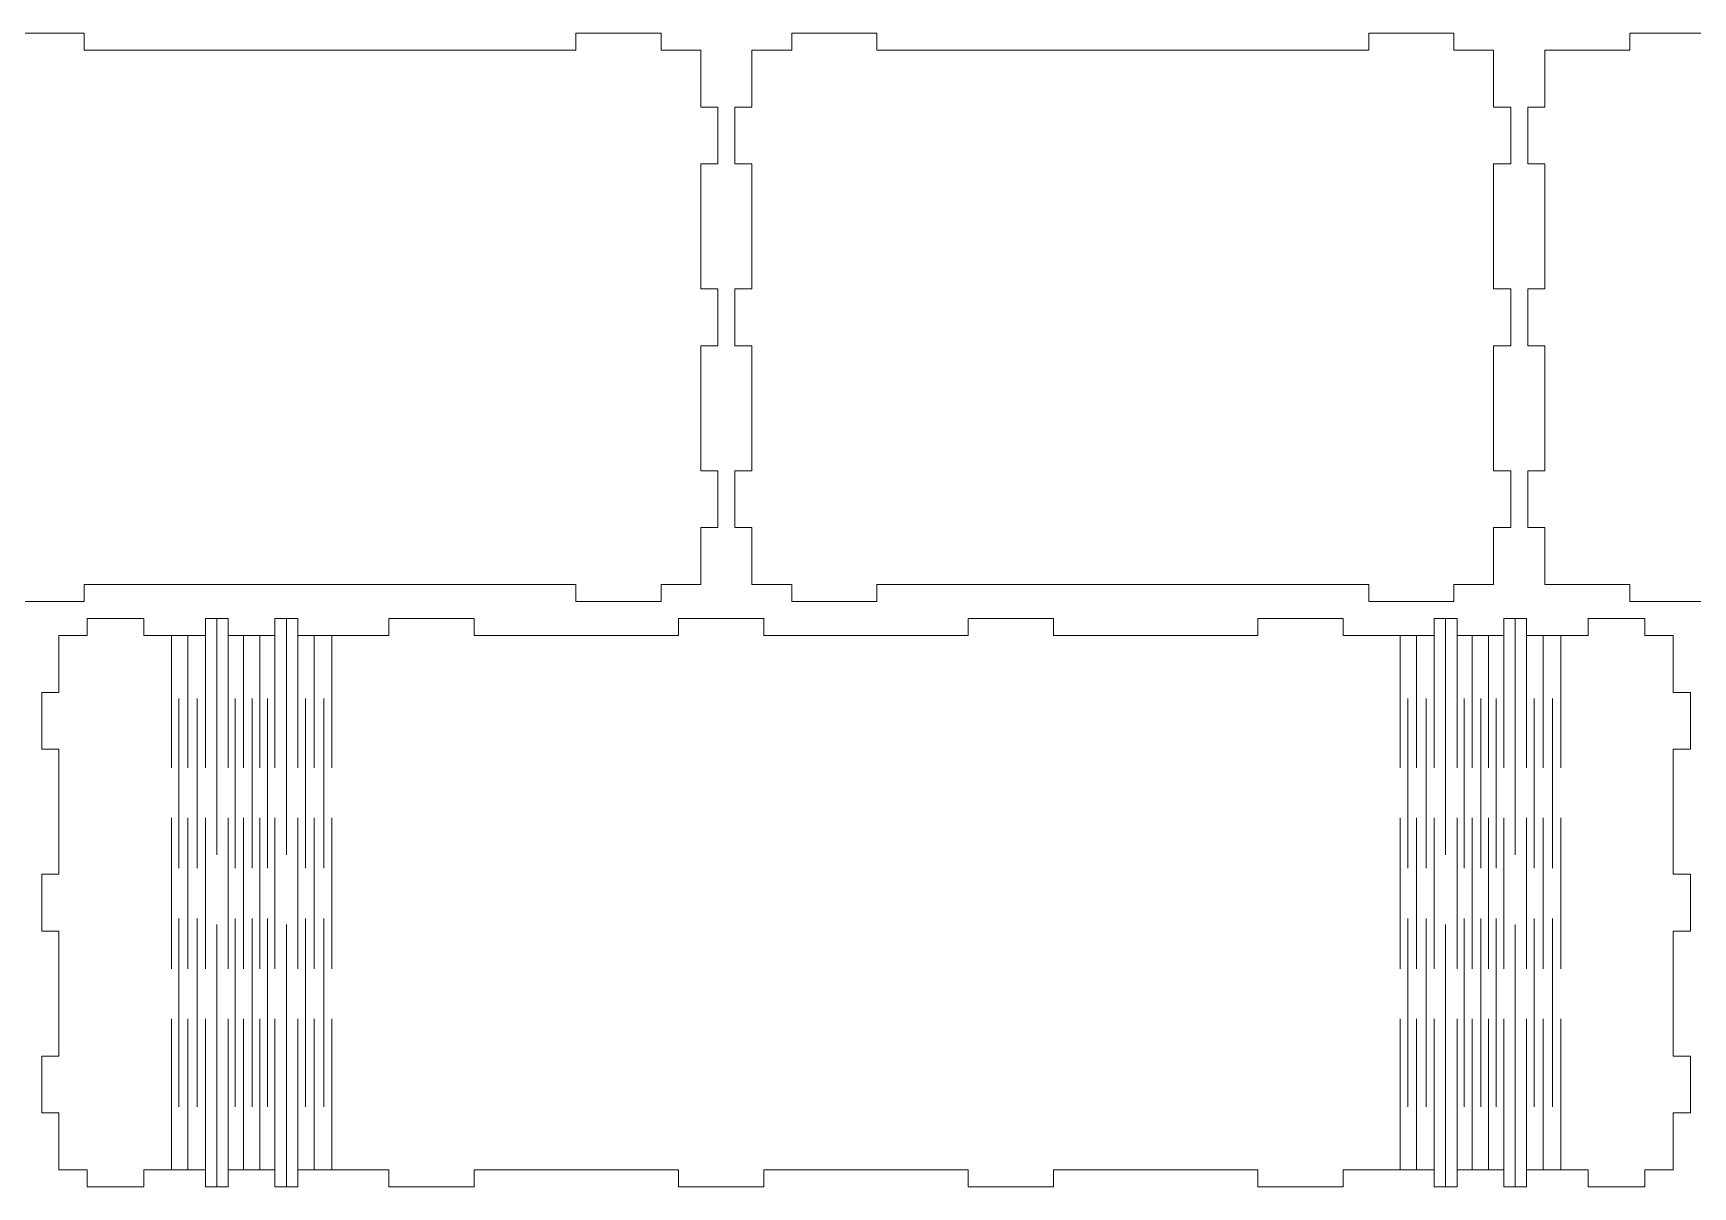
# Model space of a CAD drawing. Header units: millimetres. Extents: x -410 to 410, y -631 to 631.
# Drawn here: x -117.9 to 174.3, y -631.1 to -428.1 of the extents above; entities that cross this region are included whole.
import ezdxf

# ---------------------------------------------------------------- set-up
doc = ezdxf.new("R2010")
doc.units = ezdxf.units.MM
doc.header["$MEASUREMENT"] = 0
doc.layers.add('Camada 1', color=7, linetype='Continuous')

msp = doc.modelspace()

# ---------------------------------------------------------------- linework, layer by layer
at = {"layer": 'Camada 1', "color": 250, "lineweight": 20}
for points, knots in [([(-0.3744, -473.1082), (-0.3744, -473.1082), (-0.3744, -451.1082), (-0.3744, -451.1082), (-0.3744, -451.1082), (-0.3744, -451.1082), (2.6256, -451.1082), (2.6256, -451.1082), (2.6256, -451.1082), (2.6256, -451.1082), (2.6256, -441.1082), (2.6256, -441.1082), (2.6256, -441.1082), (2.6256, -441.1082), (-0.3744, -441.1082), (-0.3744, -441.1082), (-0.3744, -441.1082), (-0.3744, -441.1082), (-0.3744, -431.1082), (-0.3744, -431.1082), (-0.3744, -431.1082), (-0.3744, -431.1082), (-7.3744, -431.1082), (-7.3744, -431.1082), (-7.3744, -431.1082), (-7.3744, -431.1082), (-7.3744, -428.1082), (-7.3744, -428.1082), (-7.3744, -428.1082), (-7.3744, -428.1082), (-22.3744, -428.1082), (-22.3744, -428.1082), (-22.3744, -428.1082), (-22.3744, -428.1082), (-22.3744, -431.1082), (-22.3744, -431.1082), (-22.3744, -431.1082), (-22.3744, -431.1082), (-108.9544, -431.1082), (-108.9544, -431.1082), (-108.9544, -431.1082), (-108.9544, -431.1082), (-108.9544, -428.1082), (-108.9544, -428.1082), (-108.9544, -428.1082), (-108.9544, -428.1082), (-123.9544, -428.1082), (-123.9544, -428.1082), (-123.9544, -428.1082), (-123.9544, -428.1082), (-123.9544, -431.1082), (-123.9544, -431.1082), (-123.9544, -431.1082), (-123.9544, -431.1082), (-130.9544, -431.1082), (-130.9544, -431.1082), (-130.9544, -431.1082), (-130.9544, -431.1082), (-130.9544, -441.1082), (-130.9544, -441.1082), (-130.9544, -441.1082), (-130.9544, -441.1082), (-133.9544, -441.1082), (-133.9544, -441.1082), (-133.9544, -441.1082), (-133.9544, -441.1082), (-133.9544, -451.1082), (-133.9544, -451.1082), (-133.9544, -451.1082), (-133.9544, -451.1082), (-130.9544, -451.1082), (-130.9544, -451.1082), (-130.9544, -451.1082), (-130.9544, -451.1082), (-130.9544, -473.1082), (-130.9544, -473.1082), (-130.9544, -473.1082), (-130.9544, -473.1082), (-133.9544, -473.1082), (-133.9544, -473.1082), (-133.9544, -473.1082), (-133.9544, -473.1082), (-133.9544, -483.1082), (-133.9544, -483.1082), (-133.9544, -483.1082), (-133.9544, -483.1082), (-130.9544, -483.1082), (-130.9544, -483.1082), (-130.9544, -483.1082), (-130.9544, -483.1082), (-130.9544, -505.1082), (-130.9544, -505.1082), (-130.9544, -505.1082), (-130.9544, -505.1082), (-133.9544, -505.1082), (-133.9544, -505.1082), (-133.9544, -505.1082), (-133.9544, -505.1082), (-133.9544, -515.1082), (-133.9544, -515.1082), (-133.9544, -515.1082), (-133.9544, -515.1082), (-130.9544, -515.1082), (-130.9544, -515.1082), (-130.9544, -515.1082), (-130.9544, -515.1082), (-130.9544, -525.1082), (-130.9544, -525.1082), (-130.9544, -525.1082), (-130.9544, -525.1082), (-123.9544, -525.1082), (-123.9544, -525.1082), (-123.9544, -525.1082), (-123.9544, -525.1082), (-123.9544, -528.1082), (-123.9544, -528.1082), (-123.9544, -528.1082), (-123.9544, -528.1082), (-108.9544, -528.1082), (-108.9544, -528.1082), (-108.9544, -528.1082), (-108.9544, -528.1082), (-108.9544, -525.1082), (-108.9544, -525.1082), (-108.9544, -525.1082), (-108.9544, -525.1082), (-22.3744, -525.1082), (-22.3744, -525.1082), (-22.3744, -525.1082), (-22.3744, -525.1082), (-22.3744, -528.1082), (-22.3744, -528.1082), (-22.3744, -528.1082), (-22.3744, -528.1082), (-7.3744, -528.1082), (-7.3744, -528.1082), (-7.3744, -528.1082), (-7.3744, -528.1082), (-7.3744, -525.1082), (-7.3744, -525.1082), (-7.3744, -525.1082), (-7.3744, -525.1082), (-0.3744, -525.1082), (-0.3744, -525.1082), (-0.3744, -525.1082), (-0.3744, -525.1082), (-0.3744, -515.1082), (-0.3744, -515.1082), (-0.3744, -515.1082), (-0.3744, -515.1082), (2.6256, -515.1082), (2.6256, -515.1082), (2.6256, -515.1082), (2.6256, -515.1082), (2.6256, -505.1082), (2.6256, -505.1082), (2.6256, -505.1082), (2.6256, -505.1082), (-0.3744, -505.1082), (-0.3744, -505.1082), (-0.3744, -505.1082), (-0.3744, -505.1082), (-0.3744, -483.1082), (-0.3744, -483.1082), (-0.3744, -483.1082), (-0.3744, -483.1082), (2.6256, -483.1082), (2.6256, -483.1082), (2.6256, -483.1082), (2.6256, -483.1082), (2.6256, -473.1082), (2.6256, -473.1082), (2.6256, -473.1082), (2.6256, -473.1082), (-0.3744, -473.1082), (-0.3744, -473.1082)], [0, 0, 0, 0, 0.02222222, 0.02222222, 0.02222222, 0.02222222, 0.04444444, 0.04444444, 0.04444444, 0.04444444, 0.06666667, 0.06666667, 0.06666667, 0.06666667, 0.08888889, 0.08888889, 0.08888889, 0.08888889, 0.11111111, 0.11111111, 0.11111111, 0.11111111, 0.13333333, 0.13333333, 0.13333333, 0.13333333, 0.15555556, 0.15555556, 0.15555556, 0.15555556, 0.17777778, 0.17777778, 0.17777778, 0.17777778, 0.2, 0.2, 0.2, 0.2, 0.22222222, 0.22222222, 0.22222222, 0.22222222, 0.24444444, 0.24444444, 0.24444444, 0.24444444, 0.26666667, 0.26666667, 0.26666667, 0.26666667, 0.28888889, 0.28888889, 0.28888889, 0.28888889, 0.31111111, 0.31111111, 0.31111111, 0.31111111, 0.33333333, 0.33333333, 0.33333333, 0.33333333, 0.35555556, 0.35555556, 0.35555556, 0.35555556, 0.37777778, 0.37777778, 0.37777778, 0.37777778, 0.4, 0.4, 0.4, 0.4, 0.42222222, 0.42222222, 0.42222222, 0.42222222, 0.44444444, 0.44444444, 0.44444444, 0.44444444, 0.46666667, 0.46666667, 0.46666667, 0.46666667, 0.48888889, 0.48888889, 0.48888889, 0.48888889, 0.51111111, 0.51111111, 0.51111111, 0.51111111, 0.53333333, 0.53333333, 0.53333333, 0.53333333, 0.55555556, 0.55555556, 0.55555556, 0.55555556, 0.57777778, 0.57777778, 0.57777778, 0.57777778, 0.6, 0.6, 0.6, 0.6, 0.62222222, 0.62222222, 0.62222222, 0.62222222, 0.64444444, 0.64444444, 0.64444444, 0.64444444, 0.66666667, 0.66666667, 0.66666667, 0.66666667, 0.68888889, 0.68888889, 0.68888889, 0.68888889, 0.71111111, 0.71111111, 0.71111111, 0.71111111, 0.73333333, 0.73333333, 0.73333333, 0.73333333, 0.75555556, 0.75555556, 0.75555556, 0.75555556, 0.77777778, 0.77777778, 0.77777778, 0.77777778, 0.8, 0.8, 0.8, 0.8, 0.82222222, 0.82222222, 0.82222222, 0.82222222, 0.84444444, 0.84444444, 0.84444444, 0.84444444, 0.86666667, 0.86666667, 0.86666667, 0.86666667, 0.88888889, 0.88888889, 0.88888889, 0.88888889, 0.91111111, 0.91111111, 0.91111111, 0.91111111, 0.93333333, 0.93333333, 0.93333333, 0.93333333, 0.95555556, 0.95555556, 0.95555556, 0.95555556, 1, 1, 1, 1]), ([(8.6256, -473.1082), (8.6256, -473.1082), (8.6256, -451.1082), (8.6256, -451.1082), (8.6256, -451.1082), (8.6256, -451.1082), (5.6256, -451.1082), (5.6256, -451.1082), (5.6256, -451.1082), (5.6256, -451.1082), (5.6256, -441.1082), (5.6256, -441.1082), (5.6256, -441.1082), (5.6256, -441.1082), (8.6256, -441.1082), (8.6256, -441.1082), (8.6256, -441.1082), (8.6256, -441.1082), (8.6256, -431.1082), (8.6256, -431.1082), (8.6256, -431.1082), (8.6256, -431.1082), (15.6256, -431.1082), (15.6256, -431.1082), (15.6256, -431.1082), (15.6256, -431.1082), (15.6256, -428.1082), (15.6256, -428.1082), (15.6256, -428.1082), (15.6256, -428.1082), (30.6256, -428.1082), (30.6256, -428.1082), (30.6256, -428.1082), (30.6256, -428.1082), (30.6256, -431.1082), (30.6256, -431.1082), (30.6256, -431.1082), (30.6256, -431.1082), (117.2056, -431.1082), (117.2056, -431.1082), (117.2056, -431.1082), (117.2056, -431.1082), (117.2056, -428.1082), (117.2056, -428.1082), (117.2056, -428.1082), (117.2056, -428.1082), (132.2056, -428.1082), (132.2056, -428.1082), (132.2056, -428.1082), (132.2056, -428.1082), (132.2056, -431.1082), (132.2056, -431.1082), (132.2056, -431.1082), (132.2056, -431.1082), (139.2056, -431.1082), (139.2056, -431.1082), (139.2056, -431.1082), (139.2056, -431.1082), (139.2056, -441.1082), (139.2056, -441.1082), (139.2056, -441.1082), (139.2056, -441.1082), (142.2056, -441.1082), (142.2056, -441.1082), (142.2056, -441.1082), (142.2056, -441.1082), (142.2056, -451.1082), (142.2056, -451.1082), (142.2056, -451.1082), (142.2056, -451.1082), (139.2056, -451.1082), (139.2056, -451.1082), (139.2056, -451.1082), (139.2056, -451.1082), (139.2056, -473.1082), (139.2056, -473.1082), (139.2056, -473.1082), (139.2056, -473.1082), (142.2056, -473.1082), (142.2056, -473.1082), (142.2056, -473.1082), (142.2056, -473.1082), (142.2056, -483.1082), (142.2056, -483.1082), (142.2056, -483.1082), (142.2056, -483.1082), (139.2056, -483.1082), (139.2056, -483.1082), (139.2056, -483.1082), (139.2056, -483.1082), (139.2056, -505.1082), (139.2056, -505.1082), (139.2056, -505.1082), (139.2056, -505.1082), (142.2056, -505.1082), (142.2056, -505.1082), (142.2056, -505.1082), (142.2056, -505.1082), (142.2056, -515.1082), (142.2056, -515.1082), (142.2056, -515.1082), (142.2056, -515.1082), (139.2056, -515.1082), (139.2056, -515.1082), (139.2056, -515.1082), (139.2056, -515.1082), (139.2056, -525.1082), (139.2056, -525.1082), (139.2056, -525.1082), (139.2056, -525.1082), (132.2056, -525.1082), (132.2056, -525.1082), (132.2056, -525.1082), (132.2056, -525.1082), (132.2056, -528.1082), (132.2056, -528.1082), (132.2056, -528.1082), (132.2056, -528.1082), (117.2056, -528.1082), (117.2056, -528.1082), (117.2056, -528.1082), (117.2056, -528.1082), (117.2056, -525.1082), (117.2056, -525.1082), (117.2056, -525.1082), (117.2056, -525.1082), (30.6256, -525.1082), (30.6256, -525.1082), (30.6256, -525.1082), (30.6256, -525.1082), (30.6256, -528.1082), (30.6256, -528.1082), (30.6256, -528.1082), (30.6256, -528.1082), (15.6256, -528.1082), (15.6256, -528.1082), (15.6256, -528.1082), (15.6256, -528.1082), (15.6256, -525.1082), (15.6256, -525.1082), (15.6256, -525.1082), (15.6256, -525.1082), (8.6256, -525.1082), (8.6256, -525.1082), (8.6256, -525.1082), (8.6256, -525.1082), (8.6256, -515.1082), (8.6256, -515.1082), (8.6256, -515.1082), (8.6256, -515.1082), (5.6256, -515.1082), (5.6256, -515.1082), (5.6256, -515.1082), (5.6256, -515.1082), (5.6256, -505.1082), (5.6256, -505.1082), (5.6256, -505.1082), (5.6256, -505.1082), (8.6256, -505.1082), (8.6256, -505.1082), (8.6256, -505.1082), (8.6256, -505.1082), (8.6256, -483.1082), (8.6256, -483.1082), (8.6256, -483.1082), (8.6256, -483.1082), (5.6256, -483.1082), (5.6256, -483.1082), (5.6256, -483.1082), (5.6256, -483.1082), (5.6256, -473.1082), (5.6256, -473.1082), (5.6256, -473.1082), (5.6256, -473.1082), (8.6256, -473.1082), (8.6256, -473.1082)], [0, 0, 0, 0, 0.02222222, 0.02222222, 0.02222222, 0.02222222, 0.04444444, 0.04444444, 0.04444444, 0.04444444, 0.06666667, 0.06666667, 0.06666667, 0.06666667, 0.08888889, 0.08888889, 0.08888889, 0.08888889, 0.11111111, 0.11111111, 0.11111111, 0.11111111, 0.13333333, 0.13333333, 0.13333333, 0.13333333, 0.15555556, 0.15555556, 0.15555556, 0.15555556, 0.17777778, 0.17777778, 0.17777778, 0.17777778, 0.2, 0.2, 0.2, 0.2, 0.22222222, 0.22222222, 0.22222222, 0.22222222, 0.24444444, 0.24444444, 0.24444444, 0.24444444, 0.26666667, 0.26666667, 0.26666667, 0.26666667, 0.28888889, 0.28888889, 0.28888889, 0.28888889, 0.31111111, 0.31111111, 0.31111111, 0.31111111, 0.33333333, 0.33333333, 0.33333333, 0.33333333, 0.35555556, 0.35555556, 0.35555556, 0.35555556, 0.37777778, 0.37777778, 0.37777778, 0.37777778, 0.4, 0.4, 0.4, 0.4, 0.42222222, 0.42222222, 0.42222222, 0.42222222, 0.44444444, 0.44444444, 0.44444444, 0.44444444, 0.46666667, 0.46666667, 0.46666667, 0.46666667, 0.48888889, 0.48888889, 0.48888889, 0.48888889, 0.51111111, 0.51111111, 0.51111111, 0.51111111, 0.53333333, 0.53333333, 0.53333333, 0.53333333, 0.55555556, 0.55555556, 0.55555556, 0.55555556, 0.57777778, 0.57777778, 0.57777778, 0.57777778, 0.6, 0.6, 0.6, 0.6, 0.62222222, 0.62222222, 0.62222222, 0.62222222, 0.64444444, 0.64444444, 0.64444444, 0.64444444, 0.66666667, 0.66666667, 0.66666667, 0.66666667, 0.68888889, 0.68888889, 0.68888889, 0.68888889, 0.71111111, 0.71111111, 0.71111111, 0.71111111, 0.73333333, 0.73333333, 0.73333333, 0.73333333, 0.75555556, 0.75555556, 0.75555556, 0.75555556, 0.77777778, 0.77777778, 0.77777778, 0.77777778, 0.8, 0.8, 0.8, 0.8, 0.82222222, 0.82222222, 0.82222222, 0.82222222, 0.84444444, 0.84444444, 0.84444444, 0.84444444, 0.86666667, 0.86666667, 0.86666667, 0.86666667, 0.88888889, 0.88888889, 0.88888889, 0.88888889, 0.91111111, 0.91111111, 0.91111111, 0.91111111, 0.93333333, 0.93333333, 0.93333333, 0.93333333, 0.95555556, 0.95555556, 0.95555556, 0.95555556, 1, 1, 1, 1]), ([(183.2056, -525.1082), (183.2056, -525.1082), (219.201, -525.1082), (219.201, -525.1082), (219.201, -525.1082), (219.201, -525.1082), (219.201, -528.1082), (219.201, -528.1082), (219.201, -528.1082), (219.201, -528.1082), (239.201, -528.1082), (239.201, -528.1082), (239.201, -528.1082), (239.201, -528.1082), (239.201, -525.1082), (239.201, -525.1082), (239.201, -525.1082), (239.201, -525.1082), (254.201, -525.1082), (254.201, -525.1082), (254.201, -525.1082), (254.201, -525.1082), (254.201, -431.1082), (254.201, -431.1082), (254.201, -431.1082), (254.201, -431.1082), (239.201, -431.1082), (239.201, -431.1082), (239.201, -431.1082), (239.201, -431.1082), (239.201, -428.1082), (239.201, -428.1082), (239.201, -428.1082), (239.201, -428.1082), (219.201, -428.1082), (219.201, -428.1082), (219.201, -428.1082), (219.201, -428.1082), (219.201, -431.1082), (219.201, -431.1082), (219.201, -431.1082), (219.201, -431.1082), (183.2056, -431.1082), (183.2056, -431.1082), (183.2056, -431.1082), (183.2056, -431.1082), (183.2056, -428.1082), (183.2056, -428.1082), (183.2056, -428.1082), (183.2056, -428.1082), (163.2056, -428.1082), (163.2056, -428.1082), (163.2056, -428.1082), (163.2056, -428.1082), (163.2056, -431.1082), (163.2056, -431.1082), (163.2056, -431.1082), (163.2056, -431.1082), (148.2056, -431.1082), (148.2056, -431.1082), (148.2056, -431.1082), (148.2056, -431.1082), (148.2056, -441.1082), (148.2056, -441.1082), (148.2056, -441.1082), (148.2056, -441.1082), (145.2056, -441.1082), (145.2056, -441.1082), (145.2056, -441.1082), (145.2056, -441.1082), (145.2056, -451.1082), (145.2056, -451.1082), (145.2056, -451.1082), (145.2056, -451.1082), (148.2056, -451.1082), (148.2056, -451.1082), (148.2056, -451.1082), (148.2056, -451.1082), (148.2056, -473.1082), (148.2056, -473.1082), (148.2056, -473.1082), (148.2056, -473.1082), (145.2056, -473.1082), (145.2056, -473.1082), (145.2056, -473.1082), (145.2056, -473.1082), (145.2056, -483.1082), (145.2056, -483.1082), (145.2056, -483.1082), (145.2056, -483.1082), (148.2056, -483.1082), (148.2056, -483.1082), (148.2056, -483.1082), (148.2056, -483.1082), (148.2056, -505.1082), (148.2056, -505.1082), (148.2056, -505.1082), (148.2056, -505.1082), (145.2056, -505.1082), (145.2056, -505.1082), (145.2056, -505.1082), (145.2056, -505.1082), (145.2056, -515.1082), (145.2056, -515.1082), (145.2056, -515.1082), (145.2056, -515.1082), (148.2056, -515.1082), (148.2056, -515.1082), (148.2056, -515.1082), (148.2056, -515.1082), (148.2056, -525.1082), (148.2056, -525.1082), (148.2056, -525.1082), (148.2056, -525.1082), (163.2056, -525.1082), (163.2056, -525.1082), (163.2056, -525.1082), (163.2056, -525.1082), (163.2056, -528.1082), (163.2056, -528.1082), (163.2056, -528.1082), (163.2056, -528.1082), (183.2056, -528.1082), (183.2056, -528.1082), (183.2056, -528.1082), (183.2056, -528.1082), (183.2056, -525.1082), (183.2056, -525.1082)], [0, 0, 0, 0, 0.03030303, 0.03030303, 0.03030303, 0.03030303, 0.06060606, 0.06060606, 0.06060606, 0.06060606, 0.09090909, 0.09090909, 0.09090909, 0.09090909, 0.12121212, 0.12121212, 0.12121212, 0.12121212, 0.15151515, 0.15151515, 0.15151515, 0.15151515, 0.18181818, 0.18181818, 0.18181818, 0.18181818, 0.21212121, 0.21212121, 0.21212121, 0.21212121, 0.24242424, 0.24242424, 0.24242424, 0.24242424, 0.27272727, 0.27272727, 0.27272727, 0.27272727, 0.3030303, 0.3030303, 0.3030303, 0.3030303, 0.33333333, 0.33333333, 0.33333333, 0.33333333, 0.36363636, 0.36363636, 0.36363636, 0.36363636, 0.39393939, 0.39393939, 0.39393939, 0.39393939, 0.42424242, 0.42424242, 0.42424242, 0.42424242, 0.45454545, 0.45454545, 0.45454545, 0.45454545, 0.48484848, 0.48484848, 0.48484848, 0.48484848, 0.51515152, 0.51515152, 0.51515152, 0.51515152, 0.54545455, 0.54545455, 0.54545455, 0.54545455, 0.57575758, 0.57575758, 0.57575758, 0.57575758, 0.60606061, 0.60606061, 0.60606061, 0.60606061, 0.63636364, 0.63636364, 0.63636364, 0.63636364, 0.66666667, 0.66666667, 0.66666667, 0.66666667, 0.6969697, 0.6969697, 0.6969697, 0.6969697, 0.72727273, 0.72727273, 0.72727273, 0.72727273, 0.75757576, 0.75757576, 0.75757576, 0.75757576, 0.78787879, 0.78787879, 0.78787879, 0.78787879, 0.81818182, 0.81818182, 0.81818182, 0.81818182, 0.84848485, 0.84848485, 0.84848485, 0.84848485, 0.87878788, 0.87878788, 0.87878788, 0.87878788, 0.90909091, 0.90909091, 0.90909091, 0.90909091, 0.93939394, 0.93939394, 0.93939394, 0.93939394, 1, 1, 1, 1]), ([(-113.4334, -544.1082), (-113.4334, -544.1082), (-113.4334, -534.1082), (-113.4334, -534.1082), (-113.4334, -534.1082), (-113.4334, -534.1082), (-108.4334, -534.1082), (-108.4334, -534.1082), (-108.4334, -534.1082), (-108.4334, -534.1082), (-108.4334, -531.1082), (-108.4334, -531.1082), (-108.4334, -531.1082), (-108.4334, -531.1082), (-98.4334, -531.1082), (-98.4334, -531.1082), (-98.4334, -531.1082), (-98.4334, -531.1082), (-98.4334, -534.1082), (-98.4334, -534.1082), (-98.4334, -534.1082), (-98.4334, -534.1082), (-87.6031, -534.1082), (-87.6031, -534.1082), (-87.6031, -534.1082), (-87.6031, -534.1082), (-87.6031, -531.1082), (-87.6031, -531.1082), (-87.6031, -531.1082), (-87.6031, -531.1082), (-83.5837, -531.1082), (-83.5837, -531.1082), (-83.5837, -531.1082), (-83.5837, -531.1082), (-83.5837, -534.1082), (-83.5837, -534.1082), (-83.5837, -534.1082), (-83.5837, -534.1082), (-75.3594, -534.1082), (-75.3594, -534.1082), (-75.3594, -534.1082), (-75.3594, -534.1082), (-75.3594, -531.1082), (-75.3594, -531.1082), (-75.3594, -531.1082), (-75.3594, -531.1082), (-71.34, -531.1082), (-71.34, -531.1082), (-71.34, -531.1082), (-71.34, -531.1082), (-71.34, -534.1082), (-71.34, -534.1082), (-71.34, -534.1082), (-71.34, -534.1082), (-55.2951, -534.1082), (-55.2951, -534.1082), (-55.2951, -534.1082), (-55.2951, -534.1082), (-55.2951, -531.1082), (-55.2951, -531.1082), (-55.2951, -531.1082), (-55.2951, -531.1082), (-40.2951, -531.1082), (-40.2951, -531.1082), (-40.2951, -531.1082), (-40.2951, -531.1082), (-40.2951, -534.1082), (-40.2951, -534.1082), (-40.2951, -534.1082), (-40.2951, -534.1082), (-4.2951, -534.1082), (-4.2951, -534.1082), (-4.2951, -534.1082), (-4.2951, -534.1082), (-4.2951, -531.1082), (-4.2951, -531.1082), (-4.2951, -531.1082), (-4.2951, -531.1082), (10.7049, -531.1082), (10.7049, -531.1082), (10.7049, -531.1082), (10.7049, -531.1082), (10.7049, -534.1082), (10.7049, -534.1082), (10.7049, -534.1082), (10.7049, -534.1082), (46.7049, -534.1082), (46.7049, -534.1082), (46.7049, -534.1082), (46.7049, -534.1082), (46.7049, -531.1082), (46.7049, -531.1082), (46.7049, -531.1082), (46.7049, -531.1082), (61.7049, -531.1082), (61.7049, -531.1082), (61.7049, -531.1082), (61.7049, -531.1082), (61.7049, -534.1082), (61.7049, -534.1082), (61.7049, -534.1082), (61.7049, -534.1082), (97.7049, -534.1082), (97.7049, -534.1082), (97.7049, -534.1082), (97.7049, -534.1082), (97.7049, -531.1082), (97.7049, -531.1082), (97.7049, -531.1082), (97.7049, -531.1082), (112.7049, -531.1082), (112.7049, -531.1082), (112.7049, -531.1082), (112.7049, -531.1082), (112.7049, -534.1082), (112.7049, -534.1082), (112.7049, -534.1082), (112.7049, -534.1082), (128.7498, -534.1082), (128.7498, -534.1082), (128.7498, -534.1082), (128.7498, -534.1082), (128.7498, -531.1082), (128.7498, -531.1082), (128.7498, -531.1082), (128.7498, -531.1082), (132.7692, -531.1082), (132.7692, -531.1082), (132.7692, -531.1082), (132.7692, -531.1082), (132.7692, -534.1082), (132.7692, -534.1082), (132.7692, -534.1082), (132.7692, -534.1082), (140.9935, -534.1082), (140.9935, -534.1082), (140.9935, -534.1082), (140.9935, -534.1082), (140.9935, -531.1082), (140.9935, -531.1082), (140.9935, -531.1082), (140.9935, -531.1082), (145.0129, -531.1082), (145.0129, -531.1082), (145.0129, -531.1082), (145.0129, -531.1082), (145.0129, -534.1082), (145.0129, -534.1082), (145.0129, -534.1082), (145.0129, -534.1082), (155.8432, -534.1082), (155.8432, -534.1082), (155.8432, -534.1082), (155.8432, -534.1082), (155.8432, -531.1082), (155.8432, -531.1082), (155.8432, -531.1082), (155.8432, -531.1082), (165.8432, -531.1082), (165.8432, -531.1082), (165.8432, -531.1082), (165.8432, -531.1082), (165.8432, -534.1082), (165.8432, -534.1082), (165.8432, -534.1082), (165.8432, -534.1082), (170.8432, -534.1082), (170.8432, -534.1082), (170.8432, -534.1082), (170.8432, -534.1082), (170.8432, -544.1082), (170.8432, -544.1082), (170.8432, -544.1082), (170.8432, -544.1082), (173.8432, -544.1082), (173.8432, -544.1082), (173.8432, -544.1082), (173.8432, -544.1082), (173.8432, -554.1082), (173.8432, -554.1082), (173.8432, -554.1082), (173.8432, -554.1082), (170.8432, -554.1082), (170.8432, -554.1082), (170.8432, -554.1082), (170.8432, -554.1082), (170.8432, -576.1082), (170.8432, -576.1082), (170.8432, -576.1082), (170.8432, -576.1082), (173.8432, -576.1082), (173.8432, -576.1082), (173.8432, -576.1082), (173.8432, -576.1082), (173.8432, -586.1082), (173.8432, -586.1082), (173.8432, -586.1082), (173.8432, -586.1082), (170.8432, -586.1082), (170.8432, -586.1082), (170.8432, -586.1082), (170.8432, -586.1082), (170.8432, -608.1082), (170.8432, -608.1082), (170.8432, -608.1082), (170.8432, -608.1082), (173.8432, -608.1082), (173.8432, -608.1082), (173.8432, -608.1082), (173.8432, -608.1082), (173.8432, -618.1082), (173.8432, -618.1082), (173.8432, -618.1082), (173.8432, -618.1082), (170.8432, -618.1082), (170.8432, -618.1082), (170.8432, -618.1082), (170.8432, -618.1082), (170.8432, -628.1082), (170.8432, -628.1082), (170.8432, -628.1082), (170.8432, -628.1082), (165.8432, -628.1082), (165.8432, -628.1082), (165.8432, -628.1082), (165.8432, -628.1082), (165.8432, -631.1082), (165.8432, -631.1082), (165.8432, -631.1082), (165.8432, -631.1082), (155.8432, -631.1082), (155.8432, -631.1082), (155.8432, -631.1082), (155.8432, -631.1082), (155.8432, -628.1082), (155.8432, -628.1082), (155.8432, -628.1082), (155.8432, -628.1082), (145.0129, -628.1082), (145.0129, -628.1082), (145.0129, -628.1082), (145.0129, -628.1082), (145.0129, -631.1082), (145.0129, -631.1082), (145.0129, -631.1082), (145.0129, -631.1082), (140.9935, -631.1082), (140.9935, -631.1082), (140.9935, -631.1082), (140.9935, -631.1082), (140.9935, -628.1082), (140.9935, -628.1082), (140.9935, -628.1082), (140.9935, -628.1082), (132.7692, -628.1082), (132.7692, -628.1082), (132.7692, -628.1082), (132.7692, -628.1082), (132.7692, -631.1082), (132.7692, -631.1082), (132.7692, -631.1082), (132.7692, -631.1082), (128.7498, -631.1082), (128.7498, -631.1082), (128.7498, -631.1082), (128.7498, -631.1082), (128.7498, -628.1082), (128.7498, -628.1082), (128.7498, -628.1082), (128.7498, -628.1082), (112.7049, -628.1082), (112.7049, -628.1082), (112.7049, -628.1082), (112.7049, -628.1082), (112.7049, -631.1082), (112.7049, -631.1082), (112.7049, -631.1082), (112.7049, -631.1082), (97.7049, -631.1082), (97.7049, -631.1082), (97.7049, -631.1082), (97.7049, -631.1082), (97.7049, -628.1082), (97.7049, -628.1082), (97.7049, -628.1082), (97.7049, -628.1082), (61.7049, -628.1082), (61.7049, -628.1082), (61.7049, -628.1082), (61.7049, -628.1082), (61.7049, -631.1082), (61.7049, -631.1082), (61.7049, -631.1082), (61.7049, -631.1082), (46.7049, -631.1082), (46.7049, -631.1082), (46.7049, -631.1082), (46.7049, -631.1082), (46.7049, -628.1082), (46.7049, -628.1082), (46.7049, -628.1082), (46.7049, -628.1082), (10.7049, -628.1082), (10.7049, -628.1082), (10.7049, -628.1082), (10.7049, -628.1082), (10.7049, -631.1082), (10.7049, -631.1082), (10.7049, -631.1082), (10.7049, -631.1082), (-4.2951, -631.1082), (-4.2951, -631.1082), (-4.2951, -631.1082), (-4.2951, -631.1082), (-4.2951, -628.1082), (-4.2951, -628.1082), (-4.2951, -628.1082), (-4.2951, -628.1082), (-40.2951, -628.1082), (-40.2951, -628.1082), (-40.2951, -628.1082), (-40.2951, -628.1082), (-40.2951, -631.1082), (-40.2951, -631.1082), (-40.2951, -631.1082), (-40.2951, -631.1082), (-55.2951, -631.1082), (-55.2951, -631.1082), (-55.2951, -631.1082), (-55.2951, -631.1082), (-55.2951, -628.1082), (-55.2951, -628.1082), (-55.2951, -628.1082), (-55.2951, -628.1082), (-71.34, -628.1082), (-71.34, -628.1082), (-71.34, -628.1082), (-71.34, -628.1082), (-71.34, -631.1082), (-71.34, -631.1082), (-71.34, -631.1082), (-71.34, -631.1082), (-75.3594, -631.1082), (-75.3594, -631.1082), (-75.3594, -631.1082), (-75.3594, -631.1082), (-75.3594, -628.1082), (-75.3594, -628.1082), (-75.3594, -628.1082), (-75.3594, -628.1082), (-83.5837, -628.1082), (-83.5837, -628.1082), (-83.5837, -628.1082), (-83.5837, -628.1082), (-83.5837, -631.1082), (-83.5837, -631.1082), (-83.5837, -631.1082), (-83.5837, -631.1082), (-87.6031, -631.1082), (-87.6031, -631.1082), (-87.6031, -631.1082), (-87.6031, -631.1082), (-87.6031, -628.1082), (-87.6031, -628.1082), (-87.6031, -628.1082), (-87.6031, -628.1082), (-98.4334, -628.1082), (-98.4334, -628.1082), (-98.4334, -628.1082), (-98.4334, -628.1082), (-98.4334, -631.1082), (-98.4334, -631.1082), (-98.4334, -631.1082), (-98.4334, -631.1082), (-108.4334, -631.1082), (-108.4334, -631.1082), (-108.4334, -631.1082), (-108.4334, -631.1082), (-108.4334, -628.1082), (-108.4334, -628.1082), (-108.4334, -628.1082), (-108.4334, -628.1082), (-113.4334, -628.1082), (-113.4334, -628.1082), (-113.4334, -628.1082), (-113.4334, -628.1082), (-113.4334, -618.1082), (-113.4334, -618.1082), (-113.4334, -618.1082), (-113.4334, -618.1082), (-116.4334, -618.1082), (-116.4334, -618.1082), (-116.4334, -618.1082), (-116.4334, -618.1082), (-116.4334, -608.1082), (-116.4334, -608.1082), (-116.4334, -608.1082), (-116.4334, -608.1082), (-113.4334, -608.1082), (-113.4334, -608.1082), (-113.4334, -608.1082), (-113.4334, -608.1082), (-113.4334, -586.1082), (-113.4334, -586.1082), (-113.4334, -586.1082), (-113.4334, -586.1082), (-116.4334, -586.1082), (-116.4334, -586.1082), (-116.4334, -586.1082), (-116.4334, -586.1082), (-116.4334, -576.1082), (-116.4334, -576.1082), (-116.4334, -576.1082), (-116.4334, -576.1082), (-113.4334, -576.1082), (-113.4334, -576.1082), (-113.4334, -576.1082), (-113.4334, -576.1082), (-113.4334, -554.1082), (-113.4334, -554.1082), (-113.4334, -554.1082), (-113.4334, -554.1082), (-116.4334, -554.1082), (-116.4334, -554.1082), (-116.4334, -554.1082), (-116.4334, -554.1082), (-116.4334, -544.1082), (-116.4334, -544.1082), (-116.4334, -544.1082), (-116.4334, -544.1082), (-113.4334, -544.1082), (-113.4334, -544.1082)], [0, 0, 0, 0, 0.00917431, 0.00917431, 0.00917431, 0.00917431, 0.01834862, 0.01834862, 0.01834862, 0.01834862, 0.02752294, 0.02752294, 0.02752294, 0.02752294, 0.03669725, 0.03669725, 0.03669725, 0.03669725, 0.04587156, 0.04587156, 0.04587156, 0.04587156, 0.05504587, 0.05504587, 0.05504587, 0.05504587, 0.06422018, 0.06422018, 0.06422018, 0.06422018, 0.0733945, 0.0733945, 0.0733945, 0.0733945, 0.08256881, 0.08256881, 0.08256881, 0.08256881, 0.09174312, 0.09174312, 0.09174312, 0.09174312, 0.10091743, 0.10091743, 0.10091743, 0.10091743, 0.11009174, 0.11009174, 0.11009174, 0.11009174, 0.11926606, 0.11926606, 0.11926606, 0.11926606, 0.12844037, 0.12844037, 0.12844037, 0.12844037, 0.13761468, 0.13761468, 0.13761468, 0.13761468, 0.14678899, 0.14678899, 0.14678899, 0.14678899, 0.1559633, 0.1559633, 0.1559633, 0.1559633, 0.16513761, 0.16513761, 0.16513761, 0.16513761, 0.17431193, 0.17431193, 0.17431193, 0.17431193, 0.18348624, 0.18348624, 0.18348624, 0.18348624, 0.19266055, 0.19266055, 0.19266055, 0.19266055, 0.20183486, 0.20183486, 0.20183486, 0.20183486, 0.21100917, 0.21100917, 0.21100917, 0.21100917, 0.22018349, 0.22018349, 0.22018349, 0.22018349, 0.2293578, 0.2293578, 0.2293578, 0.2293578, 0.23853211, 0.23853211, 0.23853211, 0.23853211, 0.24770642, 0.24770642, 0.24770642, 0.24770642, 0.25688073, 0.25688073, 0.25688073, 0.25688073, 0.26605505, 0.26605505, 0.26605505, 0.26605505, 0.27522936, 0.27522936, 0.27522936, 0.27522936, 0.28440367, 0.28440367, 0.28440367, 0.28440367, 0.29357798, 0.29357798, 0.29357798, 0.29357798, 0.30275229, 0.30275229, 0.30275229, 0.30275229, 0.31192661, 0.31192661, 0.31192661, 0.31192661, 0.32110092, 0.32110092, 0.32110092, 0.32110092, 0.33027523, 0.33027523, 0.33027523, 0.33027523, 0.33944954, 0.33944954, 0.33944954, 0.33944954, 0.34862385, 0.34862385, 0.34862385, 0.34862385, 0.35779817, 0.35779817, 0.35779817, 0.35779817, 0.36697248, 0.36697248, 0.36697248, 0.36697248, 0.37614679, 0.37614679, 0.37614679, 0.37614679, 0.3853211, 0.3853211, 0.3853211, 0.3853211, 0.39449541, 0.39449541, 0.39449541, 0.39449541, 0.40366972, 0.40366972, 0.40366972, 0.40366972, 0.41284404, 0.41284404, 0.41284404, 0.41284404, 0.42201835, 0.42201835, 0.42201835, 0.42201835, 0.43119266, 0.43119266, 0.43119266, 0.43119266, 0.44036697, 0.44036697, 0.44036697, 0.44036697, 0.44954128, 0.44954128, 0.44954128, 0.44954128, 0.4587156, 0.4587156, 0.4587156, 0.4587156, 0.46788991, 0.46788991, 0.46788991, 0.46788991, 0.47706422, 0.47706422, 0.47706422, 0.47706422, 0.48623853, 0.48623853, 0.48623853, 0.48623853, 0.49541284, 0.49541284, 0.49541284, 0.49541284, 0.50458716, 0.50458716, 0.50458716, 0.50458716, 0.51376147, 0.51376147, 0.51376147, 0.51376147, 0.52293578, 0.52293578, 0.52293578, 0.52293578, 0.53211009, 0.53211009, 0.53211009, 0.53211009, 0.5412844, 0.5412844, 0.5412844, 0.5412844, 0.55045872, 0.55045872, 0.55045872, 0.55045872, 0.55963303, 0.55963303, 0.55963303, 0.55963303, 0.56880734, 0.56880734, 0.56880734, 0.56880734, 0.57798165, 0.57798165, 0.57798165, 0.57798165, 0.58715596, 0.58715596, 0.58715596, 0.58715596, 0.59633028, 0.59633028, 0.59633028, 0.59633028, 0.60550459, 0.60550459, 0.60550459, 0.60550459, 0.6146789, 0.6146789, 0.6146789, 0.6146789, 0.62385321, 0.62385321, 0.62385321, 0.62385321, 0.63302752, 0.63302752, 0.63302752, 0.63302752, 0.64220183, 0.64220183, 0.64220183, 0.64220183, 0.65137615, 0.65137615, 0.65137615, 0.65137615, 0.66055046, 0.66055046, 0.66055046, 0.66055046, 0.66972477, 0.66972477, 0.66972477, 0.66972477, 0.67889908, 0.67889908, 0.67889908, 0.67889908, 0.68807339, 0.68807339, 0.68807339, 0.68807339, 0.69724771, 0.69724771, 0.69724771, 0.69724771, 0.70642202, 0.70642202, 0.70642202, 0.70642202, 0.71559633, 0.71559633, 0.71559633, 0.71559633, 0.72477064, 0.72477064, 0.72477064, 0.72477064, 0.73394495, 0.73394495, 0.73394495, 0.73394495, 0.74311927, 0.74311927, 0.74311927, 0.74311927, 0.75229358, 0.75229358, 0.75229358, 0.75229358, 0.76146789, 0.76146789, 0.76146789, 0.76146789, 0.7706422, 0.7706422, 0.7706422, 0.7706422, 0.77981651, 0.77981651, 0.77981651, 0.77981651, 0.78899083, 0.78899083, 0.78899083, 0.78899083, 0.79816514, 0.79816514, 0.79816514, 0.79816514, 0.80733945, 0.80733945, 0.80733945, 0.80733945, 0.81651376, 0.81651376, 0.81651376, 0.81651376, 0.82568807, 0.82568807, 0.82568807, 0.82568807, 0.83486239, 0.83486239, 0.83486239, 0.83486239, 0.8440367, 0.8440367, 0.8440367, 0.8440367, 0.85321101, 0.85321101, 0.85321101, 0.85321101, 0.86238532, 0.86238532, 0.86238532, 0.86238532, 0.87155963, 0.87155963, 0.87155963, 0.87155963, 0.88073394, 0.88073394, 0.88073394, 0.88073394, 0.88990826, 0.88990826, 0.88990826, 0.88990826, 0.89908257, 0.89908257, 0.89908257, 0.89908257, 0.90825688, 0.90825688, 0.90825688, 0.90825688, 0.91743119, 0.91743119, 0.91743119, 0.91743119, 0.9266055, 0.9266055, 0.9266055, 0.9266055, 0.93577982, 0.93577982, 0.93577982, 0.93577982, 0.94495413, 0.94495413, 0.94495413, 0.94495413, 0.95412844, 0.95412844, 0.95412844, 0.95412844, 0.96330275, 0.96330275, 0.96330275, 0.96330275, 0.97247706, 0.97247706, 0.97247706, 0.97247706, 0.98165138, 0.98165138, 0.98165138, 0.98165138, 1, 1, 1, 1])]:
    msp.add_open_spline(points, degree=3, knots=knots, dxfattribs=at)
for points in [[(-85.5934, -572.677), (-85.5934, -572.677), (-85.5934, -531.1082), (-85.5934, -531.1082)], [(-73.3497, -572.677), (-73.3497, -572.677), (-73.3497, -531.1082), (-73.3497, -531.1082)], [(130.7595, -572.677), (130.7595, -572.677), (130.7595, -531.1082), (130.7595, -531.1082)], [(143.0032, -572.677), (143.0032, -572.677), (143.0032, -531.1082), (143.0032, -531.1082)], [(-93.6041, -557.3597), (-93.6041, -557.3597), (-93.6041, -534.1082), (-93.6041, -534.1082)], [(-90.7092, -557.3597), (-90.7092, -557.3597), (-90.7092, -534.1082), (-90.7092, -534.1082)], [(-87.5984, -557.3597), (-87.5984, -557.3597), (-87.5984, -534.1082), (-87.5984, -534.1082)], [(-83.5837, -557.3597), (-83.5837, -557.3597), (-83.5837, -534.1082), (-83.5837, -534.1082)], [(-80.9116, -557.3597), (-80.9116, -557.3597), (-80.9116, -534.1082), (-80.9116, -534.1082)], [(-78.0401, -557.3597), (-78.0401, -557.3597), (-78.0401, -534.1082), (-78.0401, -534.1082)], [(-75.3596, -557.3597), (-75.3596, -557.3597), (-75.3596, -534.1082), (-75.3596, -534.1082)], [(-71.3398, -557.3597), (-71.3398, -557.3597), (-71.3398, -534.1082), (-71.3398, -534.1082)], [(-68.4449, -557.3597), (-68.4449, -557.3597), (-68.4449, -534.1082), (-68.4449, -534.1082)], [(-65.3341, -557.3597), (-65.3341, -557.3597), (-65.3341, -534.1082), (-65.3341, -534.1082)], [(122.7488, -557.3597), (122.7488, -557.3597), (122.7488, -534.1082), (122.7488, -534.1082)], [(125.6437, -557.3597), (125.6437, -557.3597), (125.6437, -534.1082), (125.6437, -534.1082)], [(128.7545, -557.3597), (128.7545, -557.3597), (128.7545, -534.1082), (128.7545, -534.1082)], [(132.7692, -557.3597), (132.7692, -557.3597), (132.7692, -534.1082), (132.7692, -534.1082)], [(135.4413, -557.3597), (135.4413, -557.3597), (135.4413, -534.1082), (135.4413, -534.1082)], [(138.3128, -557.3597), (138.3128, -557.3597), (138.3128, -534.1082), (138.3128, -534.1082)], [(140.9933, -557.3597), (140.9933, -557.3597), (140.9933, -534.1082), (140.9933, -534.1082)], [(145.0131, -557.3597), (145.0131, -557.3597), (145.0131, -534.1082), (145.0131, -534.1082)], [(147.908, -557.3597), (147.908, -557.3597), (147.908, -534.1082), (147.908, -534.1082)], [(151.0188, -557.3597), (151.0188, -557.3597), (151.0188, -534.1082), (151.0188, -534.1082)], [(-92.2801, -575.0469), (-92.2801, -575.0469), (-92.2801, -545.1627), (-92.2801, -545.1627)], [(-89.0504, -575.0469), (-89.0504, -575.0469), (-89.0504, -545.1627), (-89.0504, -545.1627)], [(-82.3616, -575.0469), (-82.3616, -575.0469), (-82.3616, -545.1627), (-82.3616, -545.1627)], [(-79.3804, -575.0469), (-79.3804, -575.0469), (-79.3804, -545.1627), (-79.3804, -545.1627)], [(-76.6999, -575.0469), (-76.6999, -575.0469), (-76.6999, -545.1627), (-76.6999, -545.1627)], [(-70.0158, -575.0469), (-70.0158, -575.0469), (-70.0158, -545.1627), (-70.0158, -545.1627)], [(-66.7861, -575.0469), (-66.7861, -575.0469), (-66.7861, -545.1627), (-66.7861, -545.1627)], [(124.0728, -575.0469), (124.0728, -575.0469), (124.0728, -545.1627), (124.0728, -545.1627)], [(127.3025, -575.0469), (127.3025, -575.0469), (127.3025, -545.1627), (127.3025, -545.1627)], [(133.9913, -575.0469), (133.9913, -575.0469), (133.9913, -545.1627), (133.9913, -545.1627)], [(136.9725, -575.0469), (136.9725, -575.0469), (136.9725, -545.1627), (136.9725, -545.1627)], [(139.653, -575.0469), (139.653, -575.0469), (139.653, -545.1627), (139.653, -545.1627)], [(146.3371, -575.0469), (146.3371, -575.0469), (146.3371, -545.1627), (146.3371, -545.1627)], [(149.5668, -575.0469), (149.5668, -575.0469), (149.5668, -545.1627), (149.5668, -545.1627)], [(-93.6041, -592.734), (-93.6041, -592.734), (-93.6041, -566.2034), (-93.6041, -566.2034)], [(-90.7092, -592.734), (-90.7092, -592.734), (-90.7092, -566.2034), (-90.7092, -566.2034)], [(-87.5984, -592.734), (-87.5984, -592.734), (-87.5984, -566.2034), (-87.5984, -566.2034)], [(-83.5837, -592.734), (-83.5837, -592.734), (-83.5837, -566.2034), (-83.5837, -566.2034)], [(-80.9116, -592.734), (-80.9116, -592.734), (-80.9116, -566.2034), (-80.9116, -566.2034)], [(-78.0401, -592.734), (-78.0401, -592.734), (-78.0401, -566.2034), (-78.0401, -566.2034)], [(-75.3596, -592.734), (-75.3596, -592.734), (-75.3596, -566.2034), (-75.3596, -566.2034)], [(-71.3398, -592.734), (-71.3398, -592.734), (-71.3398, -566.2034), (-71.3398, -566.2034)], [(-68.4449, -592.734), (-68.4449, -592.734), (-68.4449, -566.2034), (-68.4449, -566.2034)], [(-65.3341, -592.734), (-65.3341, -592.734), (-65.3341, -566.2034), (-65.3341, -566.2034)], [(122.7488, -592.734), (122.7488, -592.734), (122.7488, -566.2034), (122.7488, -566.2034)], [(125.6437, -592.734), (125.6437, -592.734), (125.6437, -566.2034), (125.6437, -566.2034)], [(128.7545, -592.734), (128.7545, -592.734), (128.7545, -566.2034), (128.7545, -566.2034)], [(132.7692, -592.734), (132.7692, -592.734), (132.7692, -566.2034), (132.7692, -566.2034)], [(135.4413, -592.734), (135.4413, -592.734), (135.4413, -566.2034), (135.4413, -566.2034)], [(138.3128, -592.734), (138.3128, -592.734), (138.3128, -566.2034), (138.3128, -566.2034)], [(140.9933, -592.734), (140.9933, -592.734), (140.9933, -566.2034), (140.9933, -566.2034)], [(145.0131, -592.734), (145.0131, -592.734), (145.0131, -566.2034), (145.0131, -566.2034)], [(147.908, -592.734), (147.908, -592.734), (147.908, -566.2034), (147.908, -566.2034)], [(151.0188, -592.734), (151.0188, -592.734), (151.0188, -566.2034), (151.0188, -566.2034)], [(-92.2801, -617.0537), (-92.2801, -617.0537), (-92.2801, -583.8903), (-92.2801, -583.8903)], [(-89.0504, -617.0537), (-89.0504, -617.0537), (-89.0504, -583.8903), (-89.0504, -583.8903)], [(-82.3616, -617.0537), (-82.3616, -617.0537), (-82.3616, -583.8903), (-82.3616, -583.8903)], [(-79.3804, -617.0537), (-79.3804, -617.0537), (-79.3804, -583.8903), (-79.3804, -583.8903)], [(-76.6999, -617.0537), (-76.6999, -617.0537), (-76.6999, -583.8903), (-76.6999, -583.8903)], [(-70.0158, -617.0537), (-70.0158, -617.0537), (-70.0158, -583.8903), (-70.0158, -583.8903)], [(-66.7861, -617.0537), (-66.7861, -617.0537), (-66.7861, -583.8903), (-66.7861, -583.8903)], [(124.0728, -617.0537), (124.0728, -617.0537), (124.0728, -583.8903), (124.0728, -583.8903)], [(127.3025, -617.0537), (127.3025, -617.0537), (127.3025, -583.8903), (127.3025, -583.8903)], [(133.9913, -617.0537), (133.9913, -617.0537), (133.9913, -583.8903), (133.9913, -583.8903)], [(136.9725, -617.0537), (136.9725, -617.0537), (136.9725, -583.8903), (136.9725, -583.8903)], [(139.653, -617.0537), (139.653, -617.0537), (139.653, -583.8903), (139.653, -583.8903)], [(146.3371, -617.0537), (146.3371, -617.0537), (146.3371, -583.8903), (146.3371, -583.8903)], [(149.5668, -617.0537), (149.5668, -617.0537), (149.5668, -583.8903), (149.5668, -583.8903)], [(-85.5934, -631.1082), (-85.5934, -631.1082), (-85.5934, -584.9781), (-85.5934, -584.9781)], [(-73.3497, -631.1082), (-73.3497, -631.1082), (-73.3497, -584.9781), (-73.3497, -584.9781)], [(130.7595, -631.1082), (130.7595, -631.1082), (130.7595, -584.9781), (130.7595, -584.9781)], [(143.0032, -631.1082), (143.0032, -631.1082), (143.0032, -584.9781), (143.0032, -584.9781)], [(-93.6041, -628.1082), (-93.6041, -628.1082), (-93.6041, -601.5775), (-93.6041, -601.5775)], [(-90.7092, -628.1082), (-90.7092, -628.1082), (-90.7092, -601.5775), (-90.7092, -601.5775)], [(-87.5984, -628.1082), (-87.5984, -628.1082), (-87.5984, -601.5775), (-87.5984, -601.5775)], [(-83.5837, -628.1082), (-83.5837, -628.1082), (-83.5837, -601.5775), (-83.5837, -601.5775)], [(-80.9116, -628.1082), (-80.9116, -628.1082), (-80.9116, -601.5775), (-80.9116, -601.5775)], [(-78.0401, -628.1082), (-78.0401, -628.1082), (-78.0401, -601.5775), (-78.0401, -601.5775)], [(-75.3596, -628.1082), (-75.3596, -628.1082), (-75.3596, -601.5775), (-75.3596, -601.5775)], [(-71.3398, -628.1082), (-71.3398, -628.1082), (-71.3398, -601.5775), (-71.3398, -601.5775)], [(-68.4449, -628.1082), (-68.4449, -628.1082), (-68.4449, -601.5775), (-68.4449, -601.5775)], [(-65.3341, -628.1082), (-65.3341, -628.1082), (-65.3341, -601.5775), (-65.3341, -601.5775)], [(122.7488, -628.1082), (122.7488, -628.1082), (122.7488, -601.5775), (122.7488, -601.5775)], [(125.6437, -628.1082), (125.6437, -628.1082), (125.6437, -601.5775), (125.6437, -601.5775)], [(128.7545, -628.1082), (128.7545, -628.1082), (128.7545, -601.5775), (128.7545, -601.5775)], [(132.7692, -628.1082), (132.7692, -628.1082), (132.7692, -601.5775), (132.7692, -601.5775)], [(135.4413, -628.1082), (135.4413, -628.1082), (135.4413, -601.5775), (135.4413, -601.5775)], [(138.3128, -628.1082), (138.3128, -628.1082), (138.3128, -601.5775), (138.3128, -601.5775)], [(140.9933, -628.1082), (140.9933, -628.1082), (140.9933, -601.5775), (140.9933, -601.5775)], [(145.0131, -628.1082), (145.0131, -628.1082), (145.0131, -601.5775), (145.0131, -601.5775)], [(147.908, -628.1082), (147.908, -628.1082), (147.908, -601.5775), (147.908, -601.5775)], [(151.0188, -628.1082), (151.0188, -628.1082), (151.0188, -601.5775), (151.0188, -601.5775)]]:
    msp.add_open_spline(points, degree=3, dxfattribs=at)

doc.saveas('drawing.dxf')
